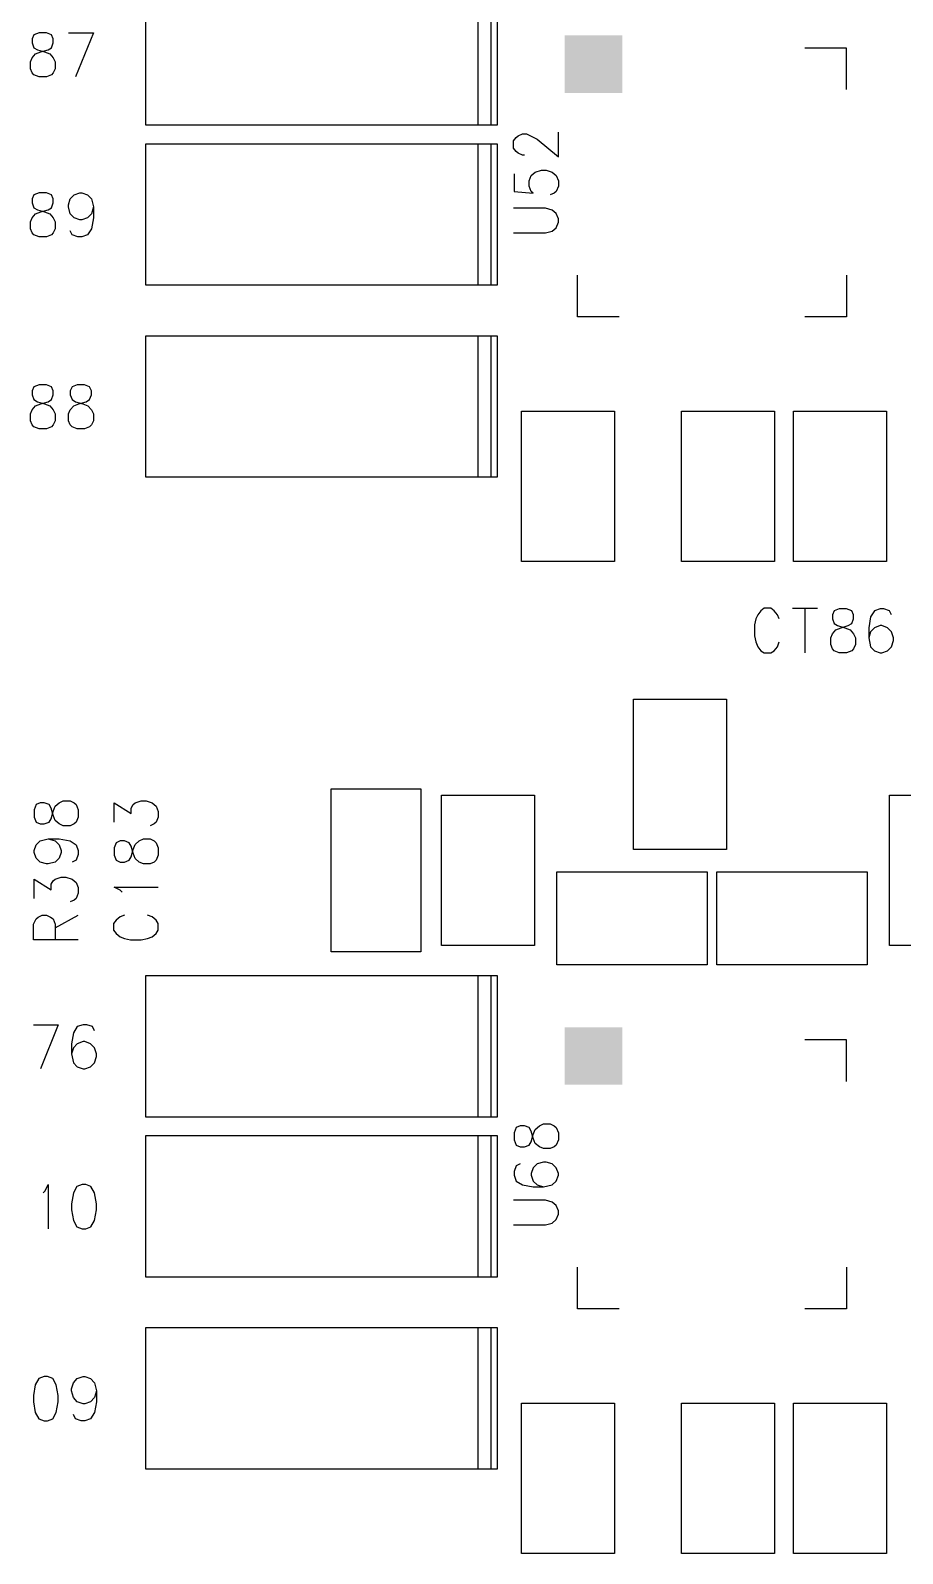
# Model space of a CAD drawing. Extents: x 295 to 953, y 10 to 290.
# Drawn here: x 564.64 to 587.11, y 162.26 to 201.53 of the extents above; entities that cross this region are included whole.
import ezdxf

# ---------------------------------------------------------------- set-up
doc = ezdxf.new("R2010")
doc.units = 0
doc.header["$LTSCALE"] = 5
doc.header["$MEASUREMENT"] = 0
doc.layers.add('13_C-SILK_GBR', color=7, linetype='CONTINUOUS')

msp = doc.modelspace()

# ---------------------------------------------------------------- linework, layer by layer
at = {"layer": '13_C-SILK_GBR'}
for p, q in [((567.6, 202.728), (567.6, 199.098)), ((576.18, 199.098), (576.18, 202.728)), ((576.51, 199.098), (576.51, 202.728)), ((576.675, 199.098), (576.675, 202.728)), ((564.859, 201.472), (564.726, 201.421)), ((565.046, 201.472), (564.859, 201.472)), ((565.18, 201.421), (565.046, 201.472)), ((565.618, 201.472), (566.257, 201.472)), ((566.257, 201.472), (565.797, 200.335)), ((564.726, 201.421), (564.681, 201.315)), ((564.681, 201.315), (564.681, 201.21)), ((564.681, 201.21), (564.726, 201.087)), ((564.726, 201.087), (564.815, 201.035)), ((565.09, 201.035), (565.18, 201.087)), ((565.224, 201.315), (565.18, 201.421)), ((565.18, 201.087), (565.224, 201.21)), ((565.224, 201.21), (565.224, 201.315)), ((585.668, 201.078), (584.595, 201.078)), ((585.668, 200.005), (585.668, 201.078)), ((564.637, 200.719), (564.681, 200.825)), ((564.637, 200.545), (564.637, 200.719)), ((564.681, 200.825), (564.77, 200.931)), ((564.77, 200.931), (564.906, 200.982)), ((564.815, 201.035), (565.001, 200.982)), ((564.906, 200.982), (565.09, 201.035)), ((565.001, 200.982), (565.135, 200.931)), ((565.135, 200.931), (565.224, 200.825)), ((565.224, 200.825), (565.275, 200.719)), ((565.275, 200.719), (565.275, 200.545)), ((564.681, 200.441), (564.637, 200.545)), ((564.726, 200.388), (564.681, 200.441)), ((564.859, 200.335), (564.726, 200.388)), ((565.046, 200.335), (564.859, 200.335)), ((565.18, 200.388), (565.046, 200.335)), ((565.224, 200.441), (565.18, 200.388)), ((565.275, 200.545), (565.224, 200.441)), ((567.6, 199.098), (576.18, 199.098)), ((576.18, 199.098), (576.51, 199.098)), ((576.51, 199.098), (576.675, 199.098)), ((577.088, 198.683), (577.157, 198.772)), ((577.157, 198.772), (577.21, 198.817)), ((577.21, 198.817), (577.315, 198.862)), ((577.315, 198.862), (577.421, 198.862)), ((577.421, 198.862), (577.525, 198.817)), ((577.525, 198.817), (577.7, 198.728)), ((577.7, 198.728), (578.243, 198.276)), ((578.243, 198.276), (578.243, 198.913)), ((576.18, 198.603), (567.6, 198.603)), ((567.6, 198.603), (567.6, 194.973)), ((576.51, 198.603), (576.18, 198.603)), ((576.18, 194.973), (576.18, 198.603)), ((576.675, 198.603), (576.51, 198.603)), ((576.51, 194.973), (576.51, 198.603)), ((576.675, 194.973), (576.675, 198.603)), ((577.088, 198.499), (577.088, 198.683)), ((577.157, 198.409), (577.088, 198.499)), ((577.21, 198.365), (577.157, 198.409)), ((577.315, 198.32), (577.21, 198.365)), ((577.368, 198.32), (577.315, 198.32)), ((577.647, 197.88), (577.805, 197.931)), ((577.805, 197.931), (577.927, 197.931)), ((577.927, 197.931), (578.086, 197.88)), ((577.106, 197.835), (577.106, 197.383)), ((577.49, 197.65), (577.543, 197.791)), ((577.49, 197.517), (577.49, 197.65)), ((577.543, 197.791), (577.647, 197.88)), ((578.086, 197.88), (578.19, 197.791)), ((578.19, 197.791), (578.243, 197.65)), ((578.243, 197.65), (578.243, 197.517)), ((564.726, 197.296), (564.681, 197.19)), ((564.681, 197.19), (564.681, 197.085)), ((564.859, 197.347), (564.726, 197.296)), ((565.046, 197.347), (564.859, 197.347)), ((565.18, 197.296), (565.046, 197.347)), ((565.224, 197.19), (565.18, 197.296)), ((565.224, 197.085), (565.224, 197.19)), ((565.618, 197.032), (565.663, 197.19)), ((565.663, 197.19), (565.765, 197.296)), ((565.765, 197.296), (565.912, 197.347)), ((565.912, 197.347), (565.957, 197.347)), ((565.957, 197.347), (566.11, 197.296)), ((566.11, 197.296), (566.206, 197.19)), ((566.206, 197.19), (566.257, 196.981)), ((577.106, 197.383), (577.596, 197.339)), ((577.543, 197.383), (577.49, 197.517)), ((577.596, 197.339), (577.543, 197.383)), ((578.137, 197.339), (578.033, 197.294)), ((578.19, 197.383), (578.137, 197.339)), ((578.243, 197.517), (578.19, 197.383)), ((564.681, 197.085), (564.726, 196.962)), ((564.681, 196.7), (564.77, 196.806)), ((564.726, 196.962), (564.815, 196.91)), ((564.77, 196.806), (564.906, 196.857)), ((564.815, 196.91), (565.001, 196.857)), ((564.906, 196.857), (565.09, 196.91)), ((565.001, 196.857), (565.135, 196.806)), ((565.09, 196.91), (565.18, 196.962)), ((565.135, 196.806), (565.224, 196.7)), ((565.18, 196.962), (565.224, 197.085)), ((565.618, 196.981), (565.618, 197.032)), ((565.663, 196.806), (565.618, 196.981)), ((565.765, 196.7), (565.663, 196.806)), ((566.206, 196.806), (566.11, 196.7)), ((566.257, 196.981), (566.206, 196.806)), ((566.257, 196.981), (566.257, 196.7)), ((577.909, 196.949), (577.088, 196.949)), ((578.086, 196.898), (577.909, 196.949)), ((578.19, 196.809), (578.086, 196.898)), ((578.243, 196.675), (578.19, 196.809)), ((564.637, 196.594), (564.681, 196.7)), ((564.637, 196.42), (564.637, 196.594)), ((564.681, 196.316), (564.637, 196.42)), ((565.224, 196.7), (565.275, 196.594)), ((565.275, 196.42), (565.224, 196.316)), ((565.275, 196.594), (565.275, 196.42)), ((565.714, 196.263), (565.663, 196.367)), ((565.912, 196.647), (565.765, 196.7)), ((565.957, 196.647), (565.912, 196.647)), ((566.11, 196.7), (565.957, 196.647)), ((566.206, 196.42), (566.11, 196.263)), ((566.257, 196.7), (566.206, 196.42)), ((577.909, 196.312), (578.086, 196.357)), ((578.086, 196.357), (578.19, 196.446)), ((578.19, 196.446), (578.243, 196.586)), ((578.243, 196.586), (578.243, 196.675)), ((564.726, 196.263), (564.681, 196.316)), ((564.859, 196.21), (564.726, 196.263)), ((565.046, 196.21), (564.859, 196.21)), ((565.18, 196.263), (565.046, 196.21)), ((565.224, 196.316), (565.18, 196.263)), ((565.861, 196.21), (565.714, 196.263)), ((565.957, 196.21), (565.861, 196.21)), ((566.11, 196.263), (565.957, 196.21)), ((577.088, 196.312), (577.909, 196.312)), ((578.738, 194.148), (578.738, 195.22)), ((585.668, 195.22), (585.668, 194.148)), ((567.6, 194.973), (576.18, 194.973)), ((576.18, 194.973), (576.51, 194.973)), ((576.51, 194.973), (576.675, 194.973)), ((579.81, 194.148), (578.738, 194.148)), ((585.668, 194.148), (584.595, 194.148)), ((576.18, 193.653), (567.6, 193.653)), ((567.6, 193.653), (567.6, 190.023)), ((576.51, 193.653), (576.18, 193.653)), ((576.18, 190.023), (576.18, 193.653)), ((576.675, 193.653), (576.51, 193.653)), ((576.51, 190.023), (576.51, 193.653)), ((576.675, 190.023), (576.675, 193.653)), ((564.726, 192.346), (564.681, 192.24)), ((564.681, 192.24), (564.681, 192.135)), ((564.681, 192.135), (564.726, 192.012)), ((564.859, 192.397), (564.726, 192.346)), ((565.046, 192.397), (564.859, 192.397)), ((565.18, 192.346), (565.046, 192.397)), ((565.224, 192.24), (565.18, 192.346)), ((565.18, 192.012), (565.224, 192.135)), ((565.224, 192.135), (565.224, 192.24)), ((565.708, 192.346), (565.663, 192.24)), ((565.663, 192.24), (565.663, 192.135)), ((565.663, 192.135), (565.708, 192.012)), ((565.841, 192.397), (565.708, 192.346)), ((566.028, 192.397), (565.841, 192.397)), ((566.161, 192.346), (566.028, 192.397)), ((566.206, 192.24), (566.161, 192.346)), ((566.161, 192.012), (566.206, 192.135)), ((566.206, 192.135), (566.206, 192.24)), ((564.637, 191.644), (564.681, 191.75)), ((564.637, 191.47), (564.637, 191.644)), ((564.681, 191.75), (564.77, 191.856)), ((564.726, 192.012), (564.815, 191.96)), ((564.77, 191.856), (564.906, 191.907)), ((564.815, 191.96), (565.001, 191.907)), ((564.906, 191.907), (565.09, 191.96)), ((565.001, 191.907), (565.135, 191.856)), ((565.09, 191.96), (565.18, 192.012)), ((565.135, 191.856), (565.224, 191.75)), ((565.224, 191.75), (565.275, 191.644)), ((565.275, 191.644), (565.275, 191.47)), ((565.618, 191.644), (565.663, 191.75)), ((565.618, 191.47), (565.618, 191.644)), ((565.663, 191.75), (565.752, 191.856)), ((565.708, 192.012), (565.797, 191.96)), ((565.752, 191.856), (565.887, 191.907)), ((565.797, 191.96), (565.983, 191.907)), ((565.887, 191.907), (566.072, 191.96)), ((565.983, 191.907), (566.117, 191.856)), ((566.072, 191.96), (566.161, 192.012)), ((566.117, 191.856), (566.206, 191.75)), ((566.206, 191.75), (566.257, 191.644)), ((566.257, 191.644), (566.257, 191.47)), ((577.294, 187.836), (577.294, 191.714)), ((577.294, 191.714), (579.686, 191.714)), ((579.686, 191.714), (579.686, 187.836)), ((581.419, 187.836), (581.419, 191.714)), ((581.419, 191.714), (583.811, 191.714)), ((583.811, 191.714), (583.811, 187.836)), ((584.306, 187.836), (584.306, 191.714)), ((584.306, 191.714), (586.699, 191.714)), ((586.699, 191.714), (586.699, 187.836)), ((564.681, 191.366), (564.637, 191.47)), ((564.726, 191.313), (564.681, 191.366)), ((564.859, 191.26), (564.726, 191.313)), ((565.046, 191.26), (564.859, 191.26)), ((565.18, 191.313), (565.046, 191.26)), ((565.224, 191.366), (565.18, 191.313)), ((565.275, 191.47), (565.224, 191.366)), ((565.663, 191.366), (565.618, 191.47)), ((565.708, 191.313), (565.663, 191.366)), ((565.841, 191.26), (565.708, 191.313)), ((566.028, 191.26), (565.841, 191.26)), ((566.161, 191.313), (566.028, 191.26)), ((566.206, 191.366), (566.161, 191.313)), ((566.257, 191.47), (566.206, 191.366)), ((567.6, 190.023), (576.18, 190.023)), ((576.18, 190.023), (576.51, 190.023)), ((576.51, 190.023), (576.675, 190.023)), ((579.686, 187.836), (577.294, 187.836)), ((583.811, 187.836), (581.419, 187.836)), ((586.699, 187.836), (584.306, 187.836)), ((583.465, 186.571), (583.381, 186.465)), ((583.547, 186.64), (583.465, 186.571)), ((583.719, 186.64), (583.547, 186.64)), ((583.803, 186.571), (583.719, 186.64)), ((583.892, 186.465), (583.803, 186.571)), ((584.28, 186.64), (584.918, 186.64)), ((584.598, 186.64), (584.598, 185.485)), ((585.351, 186.571), (585.306, 186.465)), ((585.484, 186.622), (585.351, 186.571)), ((585.671, 186.622), (585.484, 186.622)), ((585.805, 186.571), (585.671, 186.622)), ((585.849, 186.465), (585.805, 186.571)), ((586.39, 186.571), (586.288, 186.412)), ((586.537, 186.622), (586.39, 186.571)), ((586.633, 186.622), (586.537, 186.622)), ((586.78, 186.571), (586.633, 186.622)), ((586.831, 186.465), (586.78, 186.571)), ((583.336, 186.36), (583.298, 186.203)), ((583.298, 186.203), (583.298, 185.922)), ((583.381, 186.465), (583.336, 186.36)), ((583.937, 186.36), (583.892, 186.465)), ((585.306, 186.465), (585.306, 186.36)), ((585.306, 186.36), (585.351, 186.237)), ((585.351, 186.237), (585.44, 186.185)), ((585.44, 186.185), (585.626, 186.132)), ((585.531, 186.132), (585.715, 186.185)), ((585.715, 186.185), (585.805, 186.237)), ((585.805, 186.237), (585.849, 186.36)), ((585.849, 186.36), (585.849, 186.465)), ((586.288, 186.412), (586.243, 186.132)), ((586.537, 186.185), (586.39, 186.132)), ((586.582, 186.185), (586.537, 186.185)), ((586.729, 186.132), (586.582, 186.185)), ((583.298, 185.922), (583.336, 185.766)), ((583.336, 185.766), (583.381, 185.642)), ((583.892, 185.642), (583.937, 185.766)), ((585.262, 185.869), (585.306, 185.975)), ((585.262, 185.695), (585.262, 185.869)), ((585.306, 185.975), (585.395, 186.081)), ((585.395, 186.081), (585.531, 186.132)), ((585.626, 186.132), (585.76, 186.081)), ((585.76, 186.081), (585.849, 185.975)), ((585.849, 185.975), (585.9, 185.869)), ((585.9, 185.869), (585.9, 185.695)), ((586.243, 186.132), (586.243, 185.869)), ((586.288, 186.028), (586.243, 185.869)), ((586.243, 185.869), (586.288, 185.642)), ((586.39, 186.132), (586.288, 186.028)), ((586.831, 186.028), (586.729, 186.132)), ((586.882, 185.869), (586.831, 186.028)), ((586.831, 185.642), (586.882, 185.8)), ((586.882, 185.8), (586.882, 185.869)), ((583.381, 185.642), (583.465, 185.538)), ((583.465, 185.538), (583.547, 185.485)), ((583.547, 185.485), (583.719, 185.485)), ((583.719, 185.485), (583.803, 185.538)), ((583.803, 185.538), (583.892, 185.642)), ((585.306, 185.591), (585.262, 185.695)), ((585.351, 185.538), (585.306, 185.591)), ((585.484, 185.485), (585.351, 185.538)), ((585.671, 185.485), (585.484, 185.485)), ((585.805, 185.538), (585.671, 185.485)), ((585.849, 185.591), (585.805, 185.538)), ((585.9, 185.695), (585.849, 185.591)), ((586.288, 185.642), (586.39, 185.538)), ((586.39, 185.538), (586.537, 185.485)), ((586.537, 185.485), (586.582, 185.485)), ((586.582, 185.485), (586.729, 185.538)), ((586.729, 185.538), (586.831, 185.642)), ((580.181, 180.411), (580.181, 184.289)), ((580.181, 184.289), (582.574, 184.289)), ((582.574, 184.289), (582.574, 180.411)), ((572.385, 177.771), (572.385, 181.979)), ((572.385, 181.979), (574.695, 181.979)), ((574.695, 181.979), (574.695, 177.771)), ((564.782, 181.571), (564.731, 181.438)), ((564.731, 181.438), (564.731, 181.251)), ((564.887, 181.616), (564.782, 181.571)), ((564.993, 181.616), (564.887, 181.616)), ((565.115, 181.571), (564.993, 181.616)), ((565.168, 181.482), (565.115, 181.571)), ((565.221, 181.297), (565.168, 181.482)), ((565.221, 181.393), (565.272, 181.527)), ((565.272, 181.527), (565.378, 181.616)), ((565.378, 181.616), (565.483, 181.667)), ((565.483, 181.667), (565.658, 181.667)), ((565.658, 181.667), (565.762, 181.616)), ((565.762, 181.616), (565.815, 181.571)), ((565.815, 181.571), (565.868, 181.438)), ((565.868, 181.438), (565.868, 181.251)), ((566.793, 181.117), (566.793, 181.616)), ((566.793, 181.616), (567.23, 181.342)), ((567.23, 181.482), (567.283, 181.571)), ((567.23, 181.342), (567.23, 181.482)), ((567.283, 181.571), (567.334, 181.616)), ((567.334, 181.616), (567.493, 181.667)), ((567.493, 181.667), (567.615, 181.667)), ((567.615, 181.667), (567.773, 181.616)), ((567.773, 181.616), (567.877, 181.527)), ((567.877, 181.527), (567.93, 181.393)), ((575.231, 177.936), (575.231, 181.814)), ((575.231, 181.814), (577.624, 181.814)), ((577.624, 181.814), (577.624, 177.936)), ((586.781, 177.936), (586.781, 181.814)), ((586.781, 181.814), (589.174, 181.814)), ((564.731, 181.251), (564.782, 181.117)), ((564.782, 181.117), (564.887, 181.073)), ((564.887, 181.073), (564.993, 181.073)), ((564.993, 181.073), (565.115, 181.117)), ((565.115, 181.117), (565.168, 181.207)), ((565.168, 181.207), (565.221, 181.393)), ((565.272, 181.162), (565.221, 181.297)), ((565.378, 181.073), (565.272, 181.162)), ((565.483, 181.028), (565.378, 181.073)), ((565.762, 181.073), (565.658, 181.028)), ((565.815, 181.117), (565.762, 181.073)), ((565.868, 181.251), (565.815, 181.117)), ((567.824, 181.073), (567.721, 181.028)), ((567.877, 181.117), (567.824, 181.073)), ((567.93, 181.251), (567.877, 181.117)), ((567.93, 181.393), (567.93, 181.251)), ((564.887, 180.634), (565.097, 180.685)), ((565.097, 180.685), (565.272, 180.634)), ((565.097, 180.685), (565.378, 180.685)), ((565.378, 180.685), (565.658, 180.634)), ((565.658, 181.028), (565.483, 181.028)), ((567.44, 180.634), (567.546, 180.685)), ((567.546, 180.685), (567.721, 180.685)), ((567.721, 180.685), (567.824, 180.634)), ((564.731, 180.385), (564.782, 180.538)), ((564.731, 180.34), (564.731, 180.385)), ((564.782, 180.193), (564.731, 180.34)), ((564.782, 180.538), (564.887, 180.634)), ((565.272, 180.634), (565.378, 180.538)), ((565.378, 180.538), (565.43, 180.385)), ((565.43, 180.34), (565.378, 180.193)), ((565.43, 180.385), (565.43, 180.34)), ((565.658, 180.634), (565.815, 180.538)), ((565.815, 180.538), (565.868, 180.385)), ((565.868, 180.289), (565.815, 180.142)), ((565.868, 180.385), (565.868, 180.289)), ((566.844, 180.589), (566.793, 180.456)), ((566.793, 180.456), (566.793, 180.269)), ((566.793, 180.269), (566.844, 180.136)), ((566.95, 180.634), (566.844, 180.589)), ((567.056, 180.634), (566.95, 180.634)), ((567.178, 180.589), (567.056, 180.634)), ((567.23, 180.5), (567.178, 180.589)), ((567.283, 180.316), (567.23, 180.5)), ((567.23, 180.225), (567.283, 180.411)), ((567.283, 180.411), (567.334, 180.545)), ((567.334, 180.18), (567.283, 180.316)), ((567.334, 180.545), (567.44, 180.634)), ((567.824, 180.634), (567.877, 180.589)), ((567.877, 180.589), (567.93, 180.456)), ((567.93, 180.269), (567.877, 180.136)), ((567.93, 180.456), (567.93, 180.269)), ((582.574, 180.411), (580.181, 180.411)), ((564.887, 180.091), (564.782, 180.193)), ((565.046, 180.047), (564.887, 180.091)), ((565.097, 180.047), (565.046, 180.047)), ((565.272, 180.091), (565.097, 180.047)), ((565.378, 180.193), (565.272, 180.091)), ((565.815, 180.142), (565.711, 180.091)), ((566.844, 180.136), (566.95, 180.091)), ((566.95, 180.091), (567.056, 180.091)), ((567.056, 180.091), (567.178, 180.136)), ((567.178, 180.136), (567.23, 180.225)), ((567.44, 180.091), (567.334, 180.18)), ((567.546, 180.047), (567.44, 180.091)), ((567.721, 180.047), (567.546, 180.047)), ((567.824, 180.091), (567.721, 180.047)), ((567.877, 180.136), (567.824, 180.091)), ((564.731, 179.154), (564.731, 179.652)), ((564.731, 179.652), (565.168, 179.378)), ((565.168, 179.519), (565.221, 179.608)), ((565.168, 179.378), (565.168, 179.519)), ((565.221, 179.608), (565.272, 179.652)), ((565.272, 179.652), (565.43, 179.703)), ((565.43, 179.703), (565.552, 179.703)), ((565.552, 179.703), (565.711, 179.652)), ((565.711, 179.652), (565.815, 179.563)), ((565.815, 179.563), (565.868, 179.43)), ((578.201, 177.441), (578.201, 179.834)), ((578.201, 179.834), (582.079, 179.834)), ((582.079, 179.834), (582.079, 177.441)), ((582.326, 177.441), (582.326, 179.834)), ((582.326, 179.834), (586.204, 179.834)), ((586.204, 179.834), (586.204, 177.441)), ((565.762, 179.109), (565.658, 179.065)), ((565.815, 179.154), (565.762, 179.109)), ((565.868, 179.288), (565.815, 179.154)), ((565.868, 179.43), (565.868, 179.288)), ((566.95, 179.365), (566.793, 179.441)), ((566.793, 179.441), (567.93, 179.441)), ((567.003, 179.314), (566.95, 179.365)), ((564.835, 178.671), (564.94, 178.722)), ((564.94, 178.722), (565.046, 178.722)), ((565.046, 178.722), (565.15, 178.671)), ((565.272, 178.397), (565.868, 178.722)), ((567.056, 178.722), (566.95, 178.677)), ((567.773, 178.677), (567.65, 178.722)), ((564.713, 178.492), (564.782, 178.626)), ((564.713, 178.083), (564.713, 178.492)), ((564.782, 178.626), (564.835, 178.671)), ((565.15, 178.671), (565.221, 178.626)), ((565.221, 178.626), (565.272, 178.492)), ((565.272, 178.492), (565.272, 178.083)), ((566.844, 178.588), (566.775, 178.504)), ((566.775, 178.504), (566.775, 178.332)), ((566.775, 178.332), (566.844, 178.25)), ((566.95, 178.677), (566.844, 178.588)), ((567.877, 178.588), (567.773, 178.677)), ((567.93, 178.504), (567.877, 178.588)), ((567.877, 178.25), (567.93, 178.332)), ((567.93, 178.332), (567.93, 178.504)), ((565.868, 178.083), (564.713, 178.083)), ((566.844, 178.25), (566.95, 178.166)), ((566.95, 178.166), (567.056, 178.121)), ((567.056, 178.121), (567.212, 178.083)), ((567.212, 178.083), (567.493, 178.083)), ((567.493, 178.083), (567.65, 178.121)), ((567.65, 178.121), (567.773, 178.166)), ((567.773, 178.166), (567.877, 178.25)), ((577.624, 177.936), (575.231, 177.936)), ((589.174, 177.936), (586.781, 177.936)), ((574.695, 177.771), (572.385, 177.771)), ((576.18, 177.153), (567.6, 177.153)), ((567.6, 177.153), (567.6, 173.523)), ((576.51, 177.153), (576.18, 177.153)), ((576.18, 173.523), (576.18, 177.153)), ((576.675, 177.153), (576.51, 177.153)), ((576.51, 173.523), (576.51, 177.153)), ((576.675, 173.523), (576.675, 177.153)), ((582.079, 177.441), (578.201, 177.441)), ((586.204, 177.441), (582.326, 177.441)), ((564.716, 175.897), (565.353, 175.897)), ((565.353, 175.897), (564.894, 174.76)), ((565.742, 175.687), (565.698, 175.407)), ((565.844, 175.846), (565.742, 175.687)), ((565.991, 175.897), (565.844, 175.846)), ((566.087, 175.897), (565.991, 175.897)), ((566.232, 175.846), (566.087, 175.897)), ((566.283, 175.74), (566.232, 175.846)), ((565.698, 175.407), (565.698, 175.144)), ((565.742, 175.303), (565.698, 175.144)), ((565.698, 175.144), (565.742, 174.917)), ((565.844, 175.407), (565.742, 175.303)), ((565.991, 175.46), (565.844, 175.407)), ((566.036, 175.46), (565.991, 175.46)), ((566.183, 175.407), (566.036, 175.46)), ((566.283, 175.303), (566.183, 175.407)), ((566.335, 175.144), (566.283, 175.303)), ((566.335, 175.075), (566.335, 175.144)), ((585.668, 175.503), (584.595, 175.503)), ((585.668, 174.43), (585.668, 175.503)), ((565.742, 174.917), (565.844, 174.813)), ((565.844, 174.813), (565.991, 174.76)), ((565.991, 174.76), (566.036, 174.76)), ((566.036, 174.76), (566.183, 174.813)), ((566.183, 174.813), (566.283, 174.917)), ((566.283, 174.917), (566.335, 175.075)), ((567.6, 173.523), (576.18, 173.523)), ((576.18, 173.523), (576.51, 173.523)), ((576.51, 173.523), (576.675, 173.523)), ((577.157, 173.242), (577.106, 173.108)), ((577.262, 173.287), (577.157, 173.242)), ((577.368, 173.287), (577.262, 173.287)), ((577.49, 173.242), (577.368, 173.287)), ((577.543, 173.153), (577.49, 173.242)), ((577.596, 173.064), (577.647, 173.197)), ((577.647, 173.197), (577.753, 173.287)), ((577.753, 173.287), (577.858, 173.338)), ((577.858, 173.338), (578.033, 173.338)), ((578.033, 173.338), (578.137, 173.287)), ((578.137, 173.287), (578.19, 173.242)), ((578.19, 173.242), (578.243, 173.108)), ((576.18, 173.028), (567.6, 173.028)), ((567.6, 173.028), (567.6, 169.398)), ((576.51, 173.028), (576.18, 173.028)), ((576.18, 169.398), (576.18, 173.028)), ((576.675, 173.028), (576.51, 173.028)), ((576.51, 169.398), (576.51, 173.028)), ((576.675, 169.398), (576.675, 173.028)), ((577.106, 173.108), (577.106, 172.924)), ((577.106, 172.924), (577.157, 172.79)), ((577.157, 172.79), (577.262, 172.745)), ((577.368, 172.745), (577.49, 172.79)), ((577.49, 172.79), (577.543, 172.879)), ((577.596, 172.968), (577.543, 173.153)), ((577.543, 172.879), (577.596, 173.064)), ((577.647, 172.834), (577.596, 172.968)), ((577.753, 172.745), (577.647, 172.834)), ((578.19, 172.79), (578.137, 172.745)), ((578.243, 172.924), (578.19, 172.79)), ((578.243, 173.108), (578.243, 172.924)), ((577.262, 172.745), (577.368, 172.745)), ((577.858, 172.701), (577.753, 172.745)), ((578.033, 172.701), (577.858, 172.701)), ((578.137, 172.745), (578.033, 172.701)), ((577.157, 172.254), (577.106, 172.108)), ((577.106, 172.108), (577.106, 172.013)), ((577.106, 172.013), (577.157, 171.866)), ((577.262, 172.305), (577.157, 172.254)), ((577.596, 172.204), (577.543, 172.057)), ((577.543, 172.057), (577.543, 172.013)), ((577.543, 172.013), (577.596, 171.866)), ((577.7, 172.305), (577.596, 172.204)), ((577.858, 172.356), (577.7, 172.305)), ((577.927, 172.356), (577.858, 172.356)), ((578.086, 172.305), (577.927, 172.356)), ((578.19, 172.204), (578.086, 172.305)), ((578.243, 172.057), (578.19, 172.204)), ((578.19, 171.866), (578.243, 172.013)), ((578.243, 172.013), (578.243, 172.057)), ((564.963, 171.562), (565.015, 171.615)), ((565.015, 171.615), (565.092, 171.772)), ((565.092, 171.772), (565.092, 170.635)), ((565.831, 171.721), (565.742, 171.562)), ((565.972, 171.772), (565.831, 171.721)), ((566.061, 171.772), (565.972, 171.772)), ((566.194, 171.721), (566.061, 171.772)), ((566.283, 171.562), (566.194, 171.721)), ((577.157, 171.866), (577.315, 171.764)), ((577.315, 171.764), (577.596, 171.719)), ((577.596, 171.866), (577.7, 171.764)), ((577.596, 171.719), (577.858, 171.719)), ((577.7, 171.764), (577.858, 171.719)), ((577.858, 171.719), (578.086, 171.764)), ((578.086, 171.764), (578.19, 171.866)), ((565.742, 171.562), (565.698, 171.282)), ((565.698, 171.282), (565.698, 171.125)), ((566.335, 171.282), (566.283, 171.562)), ((566.335, 171.125), (566.335, 171.282)), ((577.909, 171.374), (577.088, 171.374)), ((578.086, 171.323), (577.909, 171.374)), ((578.19, 171.234), (578.086, 171.323)), ((578.243, 171.1), (578.19, 171.234)), ((565.698, 171.125), (565.742, 170.845)), ((565.742, 170.845), (565.831, 170.688)), ((566.194, 170.688), (566.283, 170.845)), ((566.283, 170.845), (566.335, 171.125)), ((578.086, 170.782), (578.19, 170.871)), ((578.19, 170.871), (578.243, 171.011)), ((578.243, 171.011), (578.243, 171.1)), ((565.831, 170.688), (565.972, 170.635)), ((565.972, 170.635), (566.061, 170.635)), ((566.061, 170.635), (566.194, 170.688)), ((577.088, 170.737), (577.909, 170.737)), ((577.909, 170.737), (578.086, 170.782)), ((567.6, 169.398), (576.18, 169.398)), ((576.18, 169.398), (576.51, 169.398)), ((576.51, 169.398), (576.675, 169.398)), ((578.738, 168.573), (578.738, 169.645)), ((585.668, 169.645), (585.668, 168.573)), ((579.81, 168.573), (578.738, 168.573)), ((585.668, 168.573), (584.595, 168.573)), ((576.18, 168.078), (567.6, 168.078)), ((567.6, 168.078), (567.6, 164.448)), ((576.51, 168.078), (576.18, 168.078)), ((576.18, 164.448), (576.18, 168.078)), ((576.675, 168.078), (576.51, 168.078)), ((576.51, 164.448), (576.51, 168.078)), ((576.675, 164.448), (576.675, 168.078)), ((564.76, 166.612), (564.716, 166.332)), ((564.85, 166.771), (564.76, 166.612)), ((564.99, 166.822), (564.85, 166.771)), ((565.079, 166.822), (564.99, 166.822)), ((565.213, 166.771), (565.079, 166.822)), ((565.302, 166.612), (565.213, 166.771)), ((565.353, 166.332), (565.302, 166.612)), ((565.698, 166.507), (565.742, 166.665)), ((565.698, 166.456), (565.698, 166.507)), ((565.742, 166.665), (565.844, 166.771)), ((565.844, 166.771), (565.991, 166.822)), ((565.991, 166.822), (566.036, 166.822)), ((566.036, 166.822), (566.188, 166.771)), ((566.188, 166.771), (566.283, 166.665)), ((566.283, 166.665), (566.335, 166.456)), ((564.716, 166.332), (564.716, 166.175)), ((564.716, 166.175), (564.76, 165.895)), ((565.302, 165.895), (565.353, 166.175)), ((565.353, 166.175), (565.353, 166.332)), ((565.742, 166.281), (565.698, 166.456)), ((565.844, 166.175), (565.742, 166.281)), ((565.991, 166.122), (565.844, 166.175)), ((566.036, 166.122), (565.991, 166.122)), ((566.188, 166.175), (566.036, 166.122)), ((566.283, 166.281), (566.188, 166.175)), ((566.335, 166.456), (566.283, 166.281)), ((566.335, 166.175), (566.283, 165.895)), ((566.335, 166.456), (566.335, 166.175)), ((577.294, 162.261), (577.294, 166.139)), ((577.294, 166.139), (579.686, 166.139)), ((579.686, 166.139), (579.686, 162.261)), ((581.419, 162.261), (581.419, 166.139)), ((581.419, 166.139), (583.811, 166.139)), ((583.811, 166.139), (583.811, 162.261)), ((584.306, 162.261), (584.306, 166.139)), ((584.306, 166.139), (586.699, 166.139)), ((586.699, 166.139), (586.699, 162.261)), ((564.76, 165.895), (564.85, 165.738)), ((564.85, 165.738), (564.99, 165.685)), ((565.079, 165.685), (565.213, 165.738)), ((565.213, 165.738), (565.302, 165.895)), ((565.793, 165.738), (565.742, 165.842)), ((565.94, 165.685), (565.793, 165.738)), ((566.188, 165.738), (566.036, 165.685)), ((566.283, 165.895), (566.188, 165.738)), ((564.99, 165.685), (565.079, 165.685)), ((566.036, 165.685), (565.94, 165.685)), ((567.6, 164.448), (576.18, 164.448)), ((576.18, 164.448), (576.51, 164.448)), ((576.51, 164.448), (576.675, 164.448)), ((579.686, 162.261), (577.294, 162.261)), ((583.811, 162.261), (581.419, 162.261)), ((586.699, 162.261), (584.306, 162.261))]:
    msp.add_line(p, q, dxfattribs=at)
for points in [[(578.408, 199.923), (578.408, 201.407), (579.893, 199.923), (579.893, 201.407)], [(578.408, 201.407), (578.408, 201.407), (579.893, 201.407), (578.408, 201.407)], [(578.408, 174.348), (578.408, 175.832), (579.893, 174.348), (579.893, 175.832)], [(578.408, 175.832), (578.408, 175.832), (579.893, 175.832), (578.408, 175.832)]]:
    msp.add_solid(points, dxfattribs=at)

doc.saveas('drawing.dxf')
